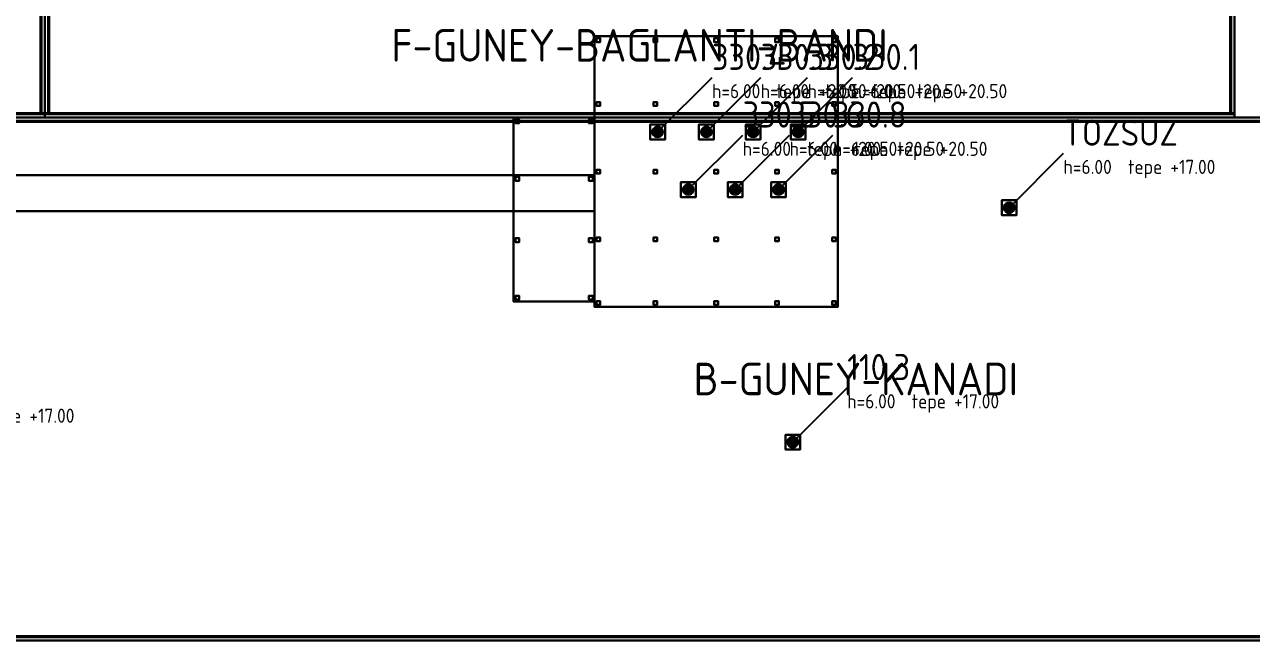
# Model space of a CAD drawing. Header units: metres. Extents: x 0 to 320, y 0 to 192.
# Drawn here: x 73.6 to 186.4, y 0 to 56.6 of the extents above; entities that cross this region are included whole.
import ezdxf
from ezdxf.enums import TextEntityAlignment as Align

# ---------------------------------------------------------------- set-up
doc = ezdxf.new("R2010")
doc.units = ezdxf.units.M
for name, color, linetype in [('00-SINIR', 8, 'Continuous'), ('05-CEPHE', 253, 'Continuous'), ('10-CATI-DOSEME', 254, 'Continuous'), ('11-PARAPET', 9, 'Continuous'), ('12-CELIK-PLATFORM', 30, 'Continuous'), ('13-KORKULUK', 31, 'Continuous'), ('16-KOPRU-BORU-HATTI', 33, 'Continuous'), ('20-BACA-110', 1, 'Continuous'), ('20-BACA-330', 210, 'Continuous'), ('20-BACA-DIGER', 12, 'Continuous'), ('30-BACA-KODU', 7, 'Continuous'), ('31-KILAVUZ-CIZGI', 8, 'Continuous')]:
    doc.layers.add(name, color=color, linetype=linetype)
doc.styles.add('ANNOT', font='isocp.shx')

# ---------------------------------------------------------------- blocks, each defined once
blk = doc.blocks.new('BACA_110_D800_H6000')
at = {"layer": '20-BACA-110'}
mesh = blk.add_polyface(dxfattribs=at)
corners = [(-0.68, -0.68), (0.68, -0.68), (0.68, 0.68), (-0.68, 0.68), (-0.68, -0.68, 0.4), (0.68, -0.68, 0.4), (0.68, 0.68, 0.4), (-0.68, 0.68, 0.4), (0.4, 0, 0.4), (0.38, 0.12, 0.4), (0.38, 0.12, 5.55), (0.4, 0, 5.55), (0.32, 0.24, 0.4), (0.32, 0.24, 5.55), (0.24, 0.32, 0.4), (0.24, 0.32, 5.55), (0.12, 0.38, 0.4), (0.12, 0.38, 5.55), (0, 0.4, 0.4), (0, 0.4, 5.55), (-0.12, 0.38, 0.4), (-0.12, 0.38, 5.55), (-0.24, 0.32, 0.4), (-0.24, 0.32, 5.55), (-0.32, 0.24, 0.4), (-0.32, 0.24, 5.55), (-0.38, 0.12, 0.4), (-0.38, 0.12, 5.55), (-0.4, 0, 0.4), (-0.4, 0, 5.55), (-0.38, -0.12, 0.4), (-0.38, -0.12, 5.55), (-0.32, -0.24, 0.4), (-0.32, -0.24, 5.55), (-0.24, -0.32, 0.4), (-0.24, -0.32, 5.55), (-0.12, -0.38, 0.4), (-0.12, -0.38, 5.55), (0, -0.4, 0.4), (0, -0.4, 5.55), (0.12, -0.38, 0.4), (0.12, -0.38, 5.55), (0.24, -0.32, 0.4), (0.24, -0.32, 5.55), (0.32, -0.24, 0.4), (0.32, -0.24, 5.55), (0.38, -0.12, 0.4), (0.38, -0.12, 5.55), (0.49, 0, 3.13), (0.46, 0.15, 3.13), (0.46, 0.15, 3.27), (0.49, 0, 3.27), (0.39, 0.29, 3.13), (0.39, 0.29, 3.27), (0.29, 0.39, 3.13), (0.29, 0.39, 3.27), (0.15, 0.46, 3.13), (0.15, 0.46, 3.27), (0, 0.49, 3.13), (0, 0.49, 3.27), (-0.15, 0.46, 3.13), (-0.15, 0.46, 3.27), (-0.29, 0.39, 3.13), (-0.29, 0.39, 3.27), (-0.39, 0.29, 3.13), (-0.39, 0.29, 3.27), (-0.46, 0.15, 3.13), (-0.46, 0.15, 3.27), (-0.49, 0, 3.13), (-0.49, 0, 3.27), (-0.46, -0.15, 3.13), (-0.46, -0.15, 3.27), (-0.39, -0.29, 3.13), (-0.39, -0.29, 3.27), (-0.29, -0.39, 3.13), (-0.29, -0.39, 3.27), (-0.15, -0.46, 3.13), (-0.15, -0.46, 3.27), (0, -0.49, 3.13), (0, -0.49, 3.27), (0.15, -0.46, 3.13), (0.15, -0.46, 3.27), (0.29, -0.39, 3.13), (0.29, -0.39, 3.27), (0.39, -0.29, 3.13), (0.39, -0.29, 3.27), (0.46, -0.15, 3.13), (0.46, -0.15, 3.27), (0.33, 0.11, 5.85), (0.35, 0, 5.85), (0.28, 0.21, 5.85), (0.21, 0.28, 5.85), (0.11, 0.33, 5.85), (0, 0.35, 5.85), (-0.11, 0.33, 5.85), (-0.21, 0.28, 5.85), (-0.28, 0.21, 5.85), (-0.33, 0.11, 5.85), (-0.35, 0, 5.85), (-0.33, -0.11, 5.85), (-0.28, -0.21, 5.85), (-0.21, -0.28, 5.85), (-0.11, -0.33, 5.85), (0, -0.35, 5.85), (0.11, -0.33, 5.85), (0.21, -0.28, 5.85), (0.28, -0.21, 5.85), (0.33, -0.11, 5.85), (0.38, 0, 5.85), (0.36, 0.12, 5.85), (0.36, 0.12, 6), (0.38, 0, 6), (0.31, 0.22, 5.85), (0.31, 0.22, 6), (0.22, 0.31, 5.85), (0.22, 0.31, 6), (0.12, 0.36, 5.85), (0.12, 0.36, 6), (0, 0.38, 5.85), (0, 0.38, 6), (-0.12, 0.36, 5.85), (-0.12, 0.36, 6), (-0.22, 0.31, 5.85), (-0.22, 0.31, 6), (-0.31, 0.22, 5.85), (-0.31, 0.22, 6), (-0.36, 0.12, 5.85), (-0.36, 0.12, 6), (-0.38, 0, 5.85), (-0.38, 0, 6), (-0.36, -0.12, 5.85), (-0.36, -0.12, 6), (-0.31, -0.22, 5.85), (-0.31, -0.22, 6), (-0.22, -0.31, 5.85), (-0.22, -0.31, 6), (-0.12, -0.36, 5.85), (-0.12, -0.36, 6), (0, -0.38, 5.85), (0, -0.38, 6), (0.12, -0.36, 5.85), (0.12, -0.36, 6), (0.22, -0.31, 5.85), (0.22, -0.31, 6), (0.31, -0.22, 5.85), (0.31, -0.22, 6), (0.36, -0.12, 5.85), (0.36, -0.12, 6)]
mesh.append_faces([[corners[k] for k in face] for face in [(0, 1, 2, 3), (4, 5, 6, 7), (0, 1, 5, 4), (1, 2, 6, 5), (2, 3, 7, 6), (3, 0, 4, 7), (8, 9, 10, 11), (9, 12, 13, 10), (12, 14, 15, 13), (14, 16, 17, 15), (16, 18, 19, 17), (18, 20, 21, 19), (20, 22, 23, 21), (22, 24, 25, 23), (24, 26, 27, 25), (26, 28, 29, 27), (28, 30, 31, 29), (30, 32, 33, 31), (32, 34, 35, 33), (34, 36, 37, 35), (36, 38, 39, 37), (38, 40, 41, 39), (40, 42, 43, 41), (42, 44, 45, 43), (44, 46, 47, 45), (46, 8, 11, 47), (8, 9, 12), (11, 10, 13), (8, 12, 14), (11, 13, 15), (8, 14, 16), (11, 15, 17), (8, 16, 18), (11, 17, 19), (8, 18, 20), (11, 19, 21), (8, 20, 22), (11, 21, 23), (8, 22, 24), (11, 23, 25), (8, 24, 26), (11, 25, 27), (8, 26, 28), (11, 27, 29), (8, 28, 30), (11, 29, 31), (8, 30, 32), (11, 31, 33), (8, 32, 34), (11, 33, 35), (8, 34, 36), (11, 35, 37), (8, 36, 38), (11, 37, 39), (8, 38, 40), (11, 39, 41), (8, 40, 42), (11, 41, 43), (8, 42, 44), (11, 43, 45), (8, 44, 46), (11, 45, 47), (48, 49, 50, 51), (49, 52, 53, 50), (52, 54, 55, 53), (54, 56, 57, 55), (56, 58, 59, 57), (58, 60, 61, 59), (60, 62, 63, 61), (62, 64, 65, 63), (64, 66, 67, 65), (66, 68, 69, 67), (68, 70, 71, 69), (70, 72, 73, 71), (72, 74, 75, 73), (74, 76, 77, 75), (76, 78, 79, 77), (78, 80, 81, 79), (80, 82, 83, 81), (82, 84, 85, 83), (84, 86, 87, 85), (86, 48, 51, 87), (11, 10, 88, 89), (10, 13, 90, 88), (13, 15, 91, 90), (15, 17, 92, 91), (17, 19, 93, 92), (19, 21, 94, 93), (21, 23, 95, 94), (23, 25, 96, 95), (25, 27, 97, 96), (27, 29, 98, 97), (29, 31, 99, 98), (31, 33, 100, 99), (33, 35, 101, 100), (35, 37, 102, 101), (37, 39, 103, 102), (39, 41, 104, 103), (41, 43, 105, 104), (43, 45, 106, 105), (45, 47, 107, 106), (47, 11, 89, 107), (108, 109, 110, 111), (109, 112, 113, 110), (112, 114, 115, 113), (114, 116, 117, 115), (116, 118, 119, 117), (118, 120, 121, 119), (120, 122, 123, 121), (122, 124, 125, 123), (124, 126, 127, 125), (126, 128, 129, 127), (128, 130, 131, 129), (130, 132, 133, 131), (132, 134, 135, 133), (134, 136, 137, 135), (136, 138, 139, 137), (138, 140, 141, 139), (140, 142, 143, 141), (142, 144, 145, 143), (144, 146, 147, 145), (146, 108, 111, 147), (108, 109, 112), (111, 110, 113), (108, 112, 114), (111, 113, 115), (108, 114, 116), (111, 115, 117), (108, 116, 118), (111, 117, 119), (108, 118, 120), (111, 119, 121), (108, 120, 122), (111, 121, 123), (108, 122, 124), (111, 123, 125), (108, 124, 126), (111, 125, 127), (108, 126, 128), (111, 127, 129), (108, 128, 130), (111, 129, 131), (108, 130, 132), (111, 131, 133), (108, 132, 134), (111, 133, 135), (108, 134, 136), (111, 135, 137), (108, 136, 138), (111, 137, 139), (108, 138, 140), (111, 139, 141), (108, 140, 142), (111, 141, 143), (108, 142, 144), (111, 143, 145), (108, 144, 146), (111, 145, 147)]])
blk = doc.blocks.new('BACA_330_D800_H6000')
at = {"layer": '20-BACA-330'}
mesh = blk.add_polyface(dxfattribs=at)
corners = [(-0.68, -0.68), (0.68, -0.68), (0.68, 0.68), (-0.68, 0.68), (-0.68, -0.68, 0.4), (0.68, -0.68, 0.4), (0.68, 0.68, 0.4), (-0.68, 0.68, 0.4), (0.4, 0, 0.4), (0.38, 0.12, 0.4), (0.38, 0.12, 5.55), (0.4, 0, 5.55), (0.32, 0.24, 0.4), (0.32, 0.24, 5.55), (0.24, 0.32, 0.4), (0.24, 0.32, 5.55), (0.12, 0.38, 0.4), (0.12, 0.38, 5.55), (0, 0.4, 0.4), (0, 0.4, 5.55), (-0.12, 0.38, 0.4), (-0.12, 0.38, 5.55), (-0.24, 0.32, 0.4), (-0.24, 0.32, 5.55), (-0.32, 0.24, 0.4), (-0.32, 0.24, 5.55), (-0.38, 0.12, 0.4), (-0.38, 0.12, 5.55), (-0.4, 0, 0.4), (-0.4, 0, 5.55), (-0.38, -0.12, 0.4), (-0.38, -0.12, 5.55), (-0.32, -0.24, 0.4), (-0.32, -0.24, 5.55), (-0.24, -0.32, 0.4), (-0.24, -0.32, 5.55), (-0.12, -0.38, 0.4), (-0.12, -0.38, 5.55), (0, -0.4, 0.4), (0, -0.4, 5.55), (0.12, -0.38, 0.4), (0.12, -0.38, 5.55), (0.24, -0.32, 0.4), (0.24, -0.32, 5.55), (0.32, -0.24, 0.4), (0.32, -0.24, 5.55), (0.38, -0.12, 0.4), (0.38, -0.12, 5.55), (0.49, 0, 3.13), (0.46, 0.15, 3.13), (0.46, 0.15, 3.27), (0.49, 0, 3.27), (0.39, 0.29, 3.13), (0.39, 0.29, 3.27), (0.29, 0.39, 3.13), (0.29, 0.39, 3.27), (0.15, 0.46, 3.13), (0.15, 0.46, 3.27), (0, 0.49, 3.13), (0, 0.49, 3.27), (-0.15, 0.46, 3.13), (-0.15, 0.46, 3.27), (-0.29, 0.39, 3.13), (-0.29, 0.39, 3.27), (-0.39, 0.29, 3.13), (-0.39, 0.29, 3.27), (-0.46, 0.15, 3.13), (-0.46, 0.15, 3.27), (-0.49, 0, 3.13), (-0.49, 0, 3.27), (-0.46, -0.15, 3.13), (-0.46, -0.15, 3.27), (-0.39, -0.29, 3.13), (-0.39, -0.29, 3.27), (-0.29, -0.39, 3.13), (-0.29, -0.39, 3.27), (-0.15, -0.46, 3.13), (-0.15, -0.46, 3.27), (0, -0.49, 3.13), (0, -0.49, 3.27), (0.15, -0.46, 3.13), (0.15, -0.46, 3.27), (0.29, -0.39, 3.13), (0.29, -0.39, 3.27), (0.39, -0.29, 3.13), (0.39, -0.29, 3.27), (0.46, -0.15, 3.13), (0.46, -0.15, 3.27), (0.33, 0.11, 5.85), (0.35, 0, 5.85), (0.28, 0.21, 5.85), (0.21, 0.28, 5.85), (0.11, 0.33, 5.85), (0, 0.35, 5.85), (-0.11, 0.33, 5.85), (-0.21, 0.28, 5.85), (-0.28, 0.21, 5.85), (-0.33, 0.11, 5.85), (-0.35, 0, 5.85), (-0.33, -0.11, 5.85), (-0.28, -0.21, 5.85), (-0.21, -0.28, 5.85), (-0.11, -0.33, 5.85), (0, -0.35, 5.85), (0.11, -0.33, 5.85), (0.21, -0.28, 5.85), (0.28, -0.21, 5.85), (0.33, -0.11, 5.85), (0.38, 0, 5.85), (0.36, 0.12, 5.85), (0.36, 0.12, 6), (0.38, 0, 6), (0.31, 0.22, 5.85), (0.31, 0.22, 6), (0.22, 0.31, 5.85), (0.22, 0.31, 6), (0.12, 0.36, 5.85), (0.12, 0.36, 6), (0, 0.38, 5.85), (0, 0.38, 6), (-0.12, 0.36, 5.85), (-0.12, 0.36, 6), (-0.22, 0.31, 5.85), (-0.22, 0.31, 6), (-0.31, 0.22, 5.85), (-0.31, 0.22, 6), (-0.36, 0.12, 5.85), (-0.36, 0.12, 6), (-0.38, 0, 5.85), (-0.38, 0, 6), (-0.36, -0.12, 5.85), (-0.36, -0.12, 6), (-0.31, -0.22, 5.85), (-0.31, -0.22, 6), (-0.22, -0.31, 5.85), (-0.22, -0.31, 6), (-0.12, -0.36, 5.85), (-0.12, -0.36, 6), (0, -0.38, 5.85), (0, -0.38, 6), (0.12, -0.36, 5.85), (0.12, -0.36, 6), (0.22, -0.31, 5.85), (0.22, -0.31, 6), (0.31, -0.22, 5.85), (0.31, -0.22, 6), (0.36, -0.12, 5.85), (0.36, -0.12, 6)]
mesh.append_faces([[corners[k] for k in face] for face in [(0, 1, 2, 3), (4, 5, 6, 7), (0, 1, 5, 4), (1, 2, 6, 5), (2, 3, 7, 6), (3, 0, 4, 7), (8, 9, 10, 11), (9, 12, 13, 10), (12, 14, 15, 13), (14, 16, 17, 15), (16, 18, 19, 17), (18, 20, 21, 19), (20, 22, 23, 21), (22, 24, 25, 23), (24, 26, 27, 25), (26, 28, 29, 27), (28, 30, 31, 29), (30, 32, 33, 31), (32, 34, 35, 33), (34, 36, 37, 35), (36, 38, 39, 37), (38, 40, 41, 39), (40, 42, 43, 41), (42, 44, 45, 43), (44, 46, 47, 45), (46, 8, 11, 47), (8, 9, 12), (11, 10, 13), (8, 12, 14), (11, 13, 15), (8, 14, 16), (11, 15, 17), (8, 16, 18), (11, 17, 19), (8, 18, 20), (11, 19, 21), (8, 20, 22), (11, 21, 23), (8, 22, 24), (11, 23, 25), (8, 24, 26), (11, 25, 27), (8, 26, 28), (11, 27, 29), (8, 28, 30), (11, 29, 31), (8, 30, 32), (11, 31, 33), (8, 32, 34), (11, 33, 35), (8, 34, 36), (11, 35, 37), (8, 36, 38), (11, 37, 39), (8, 38, 40), (11, 39, 41), (8, 40, 42), (11, 41, 43), (8, 42, 44), (11, 43, 45), (8, 44, 46), (11, 45, 47), (48, 49, 50, 51), (49, 52, 53, 50), (52, 54, 55, 53), (54, 56, 57, 55), (56, 58, 59, 57), (58, 60, 61, 59), (60, 62, 63, 61), (62, 64, 65, 63), (64, 66, 67, 65), (66, 68, 69, 67), (68, 70, 71, 69), (70, 72, 73, 71), (72, 74, 75, 73), (74, 76, 77, 75), (76, 78, 79, 77), (78, 80, 81, 79), (80, 82, 83, 81), (82, 84, 85, 83), (84, 86, 87, 85), (86, 48, 51, 87), (11, 10, 88, 89), (10, 13, 90, 88), (13, 15, 91, 90), (15, 17, 92, 91), (17, 19, 93, 92), (19, 21, 94, 93), (21, 23, 95, 94), (23, 25, 96, 95), (25, 27, 97, 96), (27, 29, 98, 97), (29, 31, 99, 98), (31, 33, 100, 99), (33, 35, 101, 100), (35, 37, 102, 101), (37, 39, 103, 102), (39, 41, 104, 103), (41, 43, 105, 104), (43, 45, 106, 105), (45, 47, 107, 106), (47, 11, 89, 107), (108, 109, 110, 111), (109, 112, 113, 110), (112, 114, 115, 113), (114, 116, 117, 115), (116, 118, 119, 117), (118, 120, 121, 119), (120, 122, 123, 121), (122, 124, 125, 123), (124, 126, 127, 125), (126, 128, 129, 127), (128, 130, 131, 129), (130, 132, 133, 131), (132, 134, 135, 133), (134, 136, 137, 135), (136, 138, 139, 137), (138, 140, 141, 139), (140, 142, 143, 141), (142, 144, 145, 143), (144, 146, 147, 145), (146, 108, 111, 147), (108, 109, 112), (111, 110, 113), (108, 112, 114), (111, 113, 115), (108, 114, 116), (111, 115, 117), (108, 116, 118), (111, 117, 119), (108, 118, 120), (111, 119, 121), (108, 120, 122), (111, 121, 123), (108, 122, 124), (111, 123, 125), (108, 124, 126), (111, 125, 127), (108, 126, 128), (111, 127, 129), (108, 128, 130), (111, 129, 131), (108, 130, 132), (111, 131, 133), (108, 132, 134), (111, 133, 135), (108, 134, 136), (111, 135, 137), (108, 136, 138), (111, 137, 139), (108, 138, 140), (111, 139, 141), (108, 140, 142), (111, 141, 143), (108, 142, 144), (111, 143, 145), (108, 144, 146), (111, 145, 147)]])
blk = doc.blocks.new('BACA_DIGER_D800_H6000')
at = {"layer": '20-BACA-DIGER'}
mesh = blk.add_polyface(dxfattribs=at)
corners = [(-0.68, -0.68), (0.68, -0.68), (0.68, 0.68), (-0.68, 0.68), (-0.68, -0.68, 0.4), (0.68, -0.68, 0.4), (0.68, 0.68, 0.4), (-0.68, 0.68, 0.4), (0.4, 0, 0.4), (0.38, 0.12, 0.4), (0.38, 0.12, 5.55), (0.4, 0, 5.55), (0.32, 0.24, 0.4), (0.32, 0.24, 5.55), (0.24, 0.32, 0.4), (0.24, 0.32, 5.55), (0.12, 0.38, 0.4), (0.12, 0.38, 5.55), (0, 0.4, 0.4), (0, 0.4, 5.55), (-0.12, 0.38, 0.4), (-0.12, 0.38, 5.55), (-0.24, 0.32, 0.4), (-0.24, 0.32, 5.55), (-0.32, 0.24, 0.4), (-0.32, 0.24, 5.55), (-0.38, 0.12, 0.4), (-0.38, 0.12, 5.55), (-0.4, 0, 0.4), (-0.4, 0, 5.55), (-0.38, -0.12, 0.4), (-0.38, -0.12, 5.55), (-0.32, -0.24, 0.4), (-0.32, -0.24, 5.55), (-0.24, -0.32, 0.4), (-0.24, -0.32, 5.55), (-0.12, -0.38, 0.4), (-0.12, -0.38, 5.55), (0, -0.4, 0.4), (0, -0.4, 5.55), (0.12, -0.38, 0.4), (0.12, -0.38, 5.55), (0.24, -0.32, 0.4), (0.24, -0.32, 5.55), (0.32, -0.24, 0.4), (0.32, -0.24, 5.55), (0.38, -0.12, 0.4), (0.38, -0.12, 5.55), (0.49, 0, 3.13), (0.46, 0.15, 3.13), (0.46, 0.15, 3.27), (0.49, 0, 3.27), (0.39, 0.29, 3.13), (0.39, 0.29, 3.27), (0.29, 0.39, 3.13), (0.29, 0.39, 3.27), (0.15, 0.46, 3.13), (0.15, 0.46, 3.27), (0, 0.49, 3.13), (0, 0.49, 3.27), (-0.15, 0.46, 3.13), (-0.15, 0.46, 3.27), (-0.29, 0.39, 3.13), (-0.29, 0.39, 3.27), (-0.39, 0.29, 3.13), (-0.39, 0.29, 3.27), (-0.46, 0.15, 3.13), (-0.46, 0.15, 3.27), (-0.49, 0, 3.13), (-0.49, 0, 3.27), (-0.46, -0.15, 3.13), (-0.46, -0.15, 3.27), (-0.39, -0.29, 3.13), (-0.39, -0.29, 3.27), (-0.29, -0.39, 3.13), (-0.29, -0.39, 3.27), (-0.15, -0.46, 3.13), (-0.15, -0.46, 3.27), (0, -0.49, 3.13), (0, -0.49, 3.27), (0.15, -0.46, 3.13), (0.15, -0.46, 3.27), (0.29, -0.39, 3.13), (0.29, -0.39, 3.27), (0.39, -0.29, 3.13), (0.39, -0.29, 3.27), (0.46, -0.15, 3.13), (0.46, -0.15, 3.27), (0.33, 0.11, 5.85), (0.35, 0, 5.85), (0.28, 0.21, 5.85), (0.21, 0.28, 5.85), (0.11, 0.33, 5.85), (0, 0.35, 5.85), (-0.11, 0.33, 5.85), (-0.21, 0.28, 5.85), (-0.28, 0.21, 5.85), (-0.33, 0.11, 5.85), (-0.35, 0, 5.85), (-0.33, -0.11, 5.85), (-0.28, -0.21, 5.85), (-0.21, -0.28, 5.85), (-0.11, -0.33, 5.85), (0, -0.35, 5.85), (0.11, -0.33, 5.85), (0.21, -0.28, 5.85), (0.28, -0.21, 5.85), (0.33, -0.11, 5.85), (0.38, 0, 5.85), (0.36, 0.12, 5.85), (0.36, 0.12, 6), (0.38, 0, 6), (0.31, 0.22, 5.85), (0.31, 0.22, 6), (0.22, 0.31, 5.85), (0.22, 0.31, 6), (0.12, 0.36, 5.85), (0.12, 0.36, 6), (0, 0.38, 5.85), (0, 0.38, 6), (-0.12, 0.36, 5.85), (-0.12, 0.36, 6), (-0.22, 0.31, 5.85), (-0.22, 0.31, 6), (-0.31, 0.22, 5.85), (-0.31, 0.22, 6), (-0.36, 0.12, 5.85), (-0.36, 0.12, 6), (-0.38, 0, 5.85), (-0.38, 0, 6), (-0.36, -0.12, 5.85), (-0.36, -0.12, 6), (-0.31, -0.22, 5.85), (-0.31, -0.22, 6), (-0.22, -0.31, 5.85), (-0.22, -0.31, 6), (-0.12, -0.36, 5.85), (-0.12, -0.36, 6), (0, -0.38, 5.85), (0, -0.38, 6), (0.12, -0.36, 5.85), (0.12, -0.36, 6), (0.22, -0.31, 5.85), (0.22, -0.31, 6), (0.31, -0.22, 5.85), (0.31, -0.22, 6), (0.36, -0.12, 5.85), (0.36, -0.12, 6)]
mesh.append_faces([[corners[k] for k in face] for face in [(0, 1, 2, 3), (4, 5, 6, 7), (0, 1, 5, 4), (1, 2, 6, 5), (2, 3, 7, 6), (3, 0, 4, 7), (8, 9, 10, 11), (9, 12, 13, 10), (12, 14, 15, 13), (14, 16, 17, 15), (16, 18, 19, 17), (18, 20, 21, 19), (20, 22, 23, 21), (22, 24, 25, 23), (24, 26, 27, 25), (26, 28, 29, 27), (28, 30, 31, 29), (30, 32, 33, 31), (32, 34, 35, 33), (34, 36, 37, 35), (36, 38, 39, 37), (38, 40, 41, 39), (40, 42, 43, 41), (42, 44, 45, 43), (44, 46, 47, 45), (46, 8, 11, 47), (8, 9, 12), (11, 10, 13), (8, 12, 14), (11, 13, 15), (8, 14, 16), (11, 15, 17), (8, 16, 18), (11, 17, 19), (8, 18, 20), (11, 19, 21), (8, 20, 22), (11, 21, 23), (8, 22, 24), (11, 23, 25), (8, 24, 26), (11, 25, 27), (8, 26, 28), (11, 27, 29), (8, 28, 30), (11, 29, 31), (8, 30, 32), (11, 31, 33), (8, 32, 34), (11, 33, 35), (8, 34, 36), (11, 35, 37), (8, 36, 38), (11, 37, 39), (8, 38, 40), (11, 39, 41), (8, 40, 42), (11, 41, 43), (8, 42, 44), (11, 43, 45), (8, 44, 46), (11, 45, 47), (48, 49, 50, 51), (49, 52, 53, 50), (52, 54, 55, 53), (54, 56, 57, 55), (56, 58, 59, 57), (58, 60, 61, 59), (60, 62, 63, 61), (62, 64, 65, 63), (64, 66, 67, 65), (66, 68, 69, 67), (68, 70, 71, 69), (70, 72, 73, 71), (72, 74, 75, 73), (74, 76, 77, 75), (76, 78, 79, 77), (78, 80, 81, 79), (80, 82, 83, 81), (82, 84, 85, 83), (84, 86, 87, 85), (86, 48, 51, 87), (11, 10, 88, 89), (10, 13, 90, 88), (13, 15, 91, 90), (15, 17, 92, 91), (17, 19, 93, 92), (19, 21, 94, 93), (21, 23, 95, 94), (23, 25, 96, 95), (25, 27, 97, 96), (27, 29, 98, 97), (29, 31, 99, 98), (31, 33, 100, 99), (33, 35, 101, 100), (35, 37, 102, 101), (37, 39, 103, 102), (39, 41, 104, 103), (41, 43, 105, 104), (43, 45, 106, 105), (45, 47, 107, 106), (47, 11, 89, 107), (108, 109, 110, 111), (109, 112, 113, 110), (112, 114, 115, 113), (114, 116, 117, 115), (116, 118, 119, 117), (118, 120, 121, 119), (120, 122, 123, 121), (122, 124, 125, 123), (124, 126, 127, 125), (126, 128, 129, 127), (128, 130, 131, 129), (130, 132, 133, 131), (132, 134, 135, 133), (134, 136, 137, 135), (136, 138, 139, 137), (138, 140, 141, 139), (140, 142, 143, 141), (142, 144, 145, 143), (144, 146, 147, 145), (146, 108, 111, 147), (108, 109, 112), (111, 110, 113), (108, 112, 114), (111, 113, 115), (108, 114, 116), (111, 115, 117), (108, 116, 118), (111, 117, 119), (108, 118, 120), (111, 119, 121), (108, 120, 122), (111, 121, 123), (108, 122, 124), (111, 123, 125), (108, 124, 126), (111, 125, 127), (108, 126, 128), (111, 127, 129), (108, 128, 130), (111, 129, 131), (108, 130, 132), (111, 131, 133), (108, 132, 134), (111, 133, 135), (108, 134, 136), (111, 135, 137), (108, 136, 138), (111, 137, 139), (108, 138, 140), (111, 139, 141), (108, 140, 142), (111, 141, 143), (108, 142, 144), (111, 143, 145), (108, 144, 146), (111, 145, 147)]])

msp = doc.modelspace()

# ---------------------------------------------------------------- linework, layer by layer
at = {"layer": '00-SINIR'}
for points in [[(0, 48.07), (75.42, 48.07), (75.42, 127.63), (0, 127.63)], [(75.42, 48.07), (184.81, 48.07), (184.81, 61.33), (75.42, 61.33)], [(0, 0), (300.01, 0), (300.01, 48.07), (0, 48.07)]]:
    msp.add_lwpolyline(points, close=True, dxfattribs=at)
at = {"layer": '13-KORKULUK'}
for p, q in [((125.97, 55.53, 14.5), (125.97, 55.53, 15.6)), ((125.97, 55.53, 14.5), (125.97, 55.53, 15.6)), ((129.17, 55.53, 14.5), (129.17, 55.53, 15.6)), ((132.36, 55.53, 14.5), (132.36, 55.53, 15.6)), ((135.56, 55.53, 14.5), (135.56, 55.53, 15.6)), ((138.76, 55.53, 14.5), (138.76, 55.53, 15.6)), ((141.95, 55.53, 14.5), (141.95, 55.53, 15.6)), ((145.15, 55.53, 14.5), (145.15, 55.53, 15.6)), ((148.35, 55.53, 14.5), (148.35, 55.53, 15.6)), ((148.35, 55.53, 14.5), (148.35, 55.53, 15.6)), ((125.97, 52.42, 14.5), (125.97, 52.42, 15.6)), ((148.35, 52.42, 14.5), (148.35, 52.42, 15.6)), ((125.97, 49.31, 14.5), (125.97, 49.31, 15.6)), ((148.35, 49.31, 14.5), (148.35, 49.31, 15.6)), ((118.51, 48.07, 14.5), (118.51, 48.07, 15.6)), ((118.51, 48.07, 14.5), (118.51, 48.07, 15.6)), ((122.24, 48.07, 14.5), (122.24, 48.07, 15.6)), ((125.97, 48.07, 14.5), (125.97, 48.07, 15.6)), ((125.97, 48.07, 14.5), (125.97, 48.07, 15.6)), ((125.97, 46.2, 14.5), (125.97, 46.2, 15.6)), ((148.35, 46.2, 14.5), (148.35, 46.2, 15.6)), ((118.51, 44.69, 14.5), (118.51, 44.69, 15.6)), ((125.97, 44.69, 14.5), (125.97, 44.69, 15.6)), ((125.97, 43.09, 14.5), (125.97, 43.09, 15.6)), ((148.35, 43.09, 14.5), (148.35, 43.09, 15.6)), ((118.51, 41.3, 14.5), (118.51, 41.3, 15.6)), ((125.97, 41.3, 14.5), (125.97, 41.3, 15.6)), ((125.97, 39.99, 14.5), (125.97, 39.99, 15.6)), ((148.35, 39.99, 14.5), (148.35, 39.99, 15.6)), ((118.51, 37.92, 14.5), (118.51, 37.92, 15.6)), ((125.97, 37.92, 14.5), (125.97, 37.92, 15.6)), ((125.97, 36.88, 14.5), (125.97, 36.88, 15.6)), ((148.35, 36.88, 14.5), (148.35, 36.88, 15.6)), ((118.51, 34.54, 14.5), (118.51, 34.54, 15.6)), ((125.97, 34.54, 14.5), (125.97, 34.54, 15.6)), ((125.97, 33.77, 14.5), (125.97, 33.77, 15.6)), ((148.35, 33.77, 14.5), (148.35, 33.77, 15.6)), ((118.51, 31.16, 14.5), (118.51, 31.16, 15.6)), ((118.51, 31.16, 14.5), (118.51, 31.16, 15.6)), ((122.24, 31.16, 14.5), (122.24, 31.16, 15.6)), ((125.97, 31.16, 14.5), (125.97, 31.16, 15.6)), ((125.97, 31.16, 14.5), (125.97, 31.16, 15.6)), ((125.97, 30.66, 14.5), (125.97, 30.66, 15.6)), ((125.97, 30.66, 14.5), (125.97, 30.66, 15.6)), ((129.17, 30.66, 14.5), (129.17, 30.66, 15.6)), ((132.36, 30.66, 14.5), (132.36, 30.66, 15.6)), ((135.56, 30.66, 14.5), (135.56, 30.66, 15.6)), ((138.76, 30.66, 14.5), (138.76, 30.66, 15.6)), ((141.95, 30.66, 14.5), (141.95, 30.66, 15.6)), ((145.15, 30.66, 14.5), (145.15, 30.66, 15.6)), ((148.35, 30.66, 14.5), (148.35, 30.66, 15.6)), ((148.35, 30.66, 14.5), (148.35, 30.66, 15.6))]:
    msp.add_line(p, q, dxfattribs=at)
for points in [[(125.97, 30.66, 15.6), (148.35, 30.66, 15.6), (148.35, 55.53, 15.6), (125.97, 55.53, 15.6), (125.97, 30.66, 15.6)], [(125.97, 30.66, 15.05), (148.35, 30.66, 15.05), (148.35, 55.53, 15.05), (125.97, 55.53, 15.05), (125.97, 30.66, 15.05)], [(118.51, 31.16, 15.6), (125.97, 31.16, 15.6), (125.97, 48.07, 15.6), (118.51, 48.07, 15.6), (118.51, 31.16, 15.6)], [(118.51, 31.16, 15.05), (125.97, 31.16, 15.05), (125.97, 48.07, 15.05), (118.51, 48.07, 15.05), (118.51, 31.16, 15.05)]]:
    msp.add_polyline3d(points, dxfattribs=at)
at = {"layer": '16-KOPRU-BORU-HATTI'}
for p, q in [((69.62, 39.45, 13), (75.88, 39.45, 15.4)), ((75.88, 39.45, 13), (82.14, 39.45, 15.4)), ((82.14, 39.45, 13), (88.4, 39.45, 15.4)), ((88.4, 39.45, 13), (94.66, 39.45, 15.4)), ((94.66, 39.45, 13), (100.92, 39.45, 15.4)), ((100.92, 39.45, 13), (107.19, 39.45, 15.4)), ((107.19, 39.45, 13), (113.45, 39.45, 15.4)), ((113.45, 39.45, 13), (119.71, 39.45, 15.4)), ((119.71, 39.45, 13), (125.97, 39.45, 15.4))]:
    msp.add_line(p, q, dxfattribs=at)
at = {"layer": '31-KILAVUZ-CIZGI'}
for points in [[(131.77, 46.74, 20.5), (131.77, 46.74, 23), (136.77, 51.74, 23)], [(136.25, 46.74, 20.5), (136.25, 46.74, 23), (141.25, 51.74, 23)], [(140.56, 46.74, 20.5), (140.56, 46.74, 23), (145.56, 51.74, 23)], [(144.7, 46.74, 20.5), (144.7, 46.74, 23), (149.7, 51.74, 23)], [(134.59, 41.44, 20.5), (134.59, 41.44, 23), (139.59, 46.44, 23)], [(138.9, 41.44, 20.5), (138.9, 41.44, 23), (143.9, 46.44, 23)], [(142.88, 41.44, 20.5), (142.88, 41.44, 23), (147.88, 46.44, 23)], [(164.09, 39.78, 17), (164.09, 39.78, 19.5), (169.09, 44.78, 19.5)], [(144.2, 18.23, 17), (144.2, 18.23, 19.5), (149.2, 23.23, 19.5)]]:
    msp.add_polyline3d(points, dxfattribs=at)

# ---------------------------------------------------------------- block references
at = {"layer": '20-BACA-110'}
msp.add_blockref('BACA_110_D800_H6000', (144.2, 18.23, 11), dxfattribs=at)
at = {"layer": '20-BACA-330'}
for p in [(131.77, 46.74, 14.5), (136.25, 46.74, 14.5), (140.56, 46.74, 14.5), (144.7, 46.74, 14.5), (134.59, 41.44, 14.5), (138.9, 41.44, 14.5), (142.88, 41.44, 14.5)]:
    msp.add_blockref('BACA_330_D800_H6000', p, dxfattribs=at)
at = {"layer": '20-BACA-DIGER'}
msp.add_blockref('BACA_DIGER_D800_H6000', (164.09, 39.78, 11), dxfattribs=at)

# ---------------------------------------------------------------- texts
at = {"layer": '30-BACA-KODU', "color": 8, "style": 'ANNOT'}
for s, p in [('F-GUNEY-BAGLANTI-BANDI', (130.11, 54.7, 15.2)), ('B-GUNEY-KANADI', (150, 24.03, 11.2))]:
    msp.add_text(s, height=3, dxfattribs=at).set_placement(p, align=Align.MIDDLE_CENTER)
at = {"layer": '30-BACA-KODU', "color": 210, "style": 'ANNOT'}
for s, p in [('330.4', (136.77, 52.44, 23)), ('330.3', (141.25, 52.44, 23)), ('330.2', (145.56, 52.44, 23)), ('330.1', (149.7, 52.44, 23)), ('330.5', (139.59, 47.14, 23)), ('330.6', (143.9, 47.14, 23)), ('330.8', (147.88, 47.14, 23))]:
    msp.add_text(s, height=2.4, dxfattribs=at).set_placement(p)
at = {"layer": '30-BACA-KODU', "color": 8, "style": 'ANNOT'}
for s, p in [('h=6.00  tepe +20.50', (136.77, 49.84, 23)), ('h=6.00  tepe +20.50', (141.25, 49.84, 23)), ('h=6.00  tepe +20.50', (145.56, 49.84, 23)), ('h=6.00  tepe +20.50', (149.7, 49.84, 23)), ('h=6.00  tepe +20.50', (139.59, 44.54, 23)), ('h=6.00  tepe +20.50', (143.9, 44.54, 23)), ('h=6.00  tepe +20.50', (147.88, 44.54, 23)), ('h=6.00  tepe +17.00', (169.09, 42.88, 19.5)), ('h=6.00  tepe +17.00', (149.2, 21.33, 19.5)), ('h=6.00  tepe +17.00', (64.17, 20.01, 19.5))]:
    msp.add_text(s, height=1.3, dxfattribs=at).set_placement(p)
at = {"layer": '30-BACA-KODU', "color": 12, "style": 'ANNOT'}
msp.add_text('TOZSUZ', height=2.4, dxfattribs=at).set_placement((169.09, 45.48, 19.5))
at = {"layer": '30-BACA-KODU', "color": 1, "style": 'ANNOT'}
msp.add_text('110.3', height=2.4, dxfattribs=at).set_placement((149.2, 23.93, 19.5))

# ---------------------------------------------------------------- meshes
at = {"layer": '05-CEPHE'}
mesh = msp.add_polyface(dxfattribs=at)
corners = [(0, 48.07), (75.42, 48.07), (75.42, 48.47), (0, 48.47), (0, 48.07, 11.6), (75.42, 48.07, 11.6), (75.42, 48.47, 11.6), (0, 48.47, 11.6), (0, 127.23), (75.42, 127.23), (75.42, 127.63), (0, 127.63), (0, 127.23, 11.6), (75.42, 127.23, 11.6), (75.42, 127.63, 11.6), (0, 127.63, 11.6), (0.4, 48.47), (0.4, 127.23), (0.4, 48.47, 11.6), (0.4, 127.23, 11.6), (75.02, 48.47), (75.02, 127.23), (75.02, 48.47, 11.6), (75.02, 127.23, 11.6)]
mesh.append_faces([[corners[k] for k in face] for face in [(0, 1, 2, 3), (4, 5, 6, 7), (0, 1, 5, 4), (1, 2, 6, 5), (2, 3, 7, 6), (3, 0, 4, 7), (8, 9, 10, 11), (12, 13, 14, 15), (8, 9, 13, 12), (9, 10, 14, 13), (10, 11, 15, 14), (11, 8, 12, 15), (3, 16, 17, 8), (7, 18, 19, 12), (3, 16, 18, 7), (16, 17, 19, 18), (17, 8, 12, 19), (8, 3, 7, 12), (20, 2, 9, 21), (22, 6, 13, 23), (20, 2, 6, 22), (2, 9, 13, 6), (9, 21, 23, 13), (21, 20, 22, 23)]])
mesh = msp.add_polyface(dxfattribs=at)
corners = [(75.42, 48.07), (184.81, 48.07), (184.81, 48.47), (75.42, 48.47), (75.42, 48.07, 14.6), (184.81, 48.07, 14.6), (184.81, 48.47, 14.6), (75.42, 48.47, 14.6), (75.42, 60.93), (184.81, 60.93), (184.81, 61.33), (75.42, 61.33), (75.42, 60.93, 14.6), (184.81, 60.93, 14.6), (184.81, 61.33, 14.6), (75.42, 61.33, 14.6), (75.82, 48.47), (75.82, 60.93), (75.82, 48.47, 14.6), (75.82, 60.93, 14.6), (184.41, 48.47), (184.41, 60.93), (184.41, 48.47, 14.6), (184.41, 60.93, 14.6)]
mesh.append_faces([[corners[k] for k in face] for face in [(0, 1, 2, 3), (4, 5, 6, 7), (0, 1, 5, 4), (1, 2, 6, 5), (2, 3, 7, 6), (3, 0, 4, 7), (8, 9, 10, 11), (12, 13, 14, 15), (8, 9, 13, 12), (9, 10, 14, 13), (10, 11, 15, 14), (11, 8, 12, 15), (3, 16, 17, 8), (7, 18, 19, 12), (3, 16, 18, 7), (16, 17, 19, 18), (17, 8, 12, 19), (8, 3, 7, 12), (20, 2, 9, 21), (22, 6, 13, 23), (20, 2, 6, 22), (2, 9, 13, 6), (9, 21, 23, 13), (21, 20, 22, 23)]])
mesh = msp.add_polyface(dxfattribs=at)
corners = [(0, 0), (300.01, 0), (300.01, 0.4), (0, 0.4), (0, 0, 10.6), (300.01, 0, 10.6), (300.01, 0.4, 10.6), (0, 0.4, 10.6), (0, 47.67), (300.01, 47.67), (300.01, 48.07), (0, 48.07), (0, 47.67, 10.6), (300.01, 47.67, 10.6), (300.01, 48.07, 10.6), (0, 48.07, 10.6), (0.4, 0.4), (0.4, 47.67), (0.4, 0.4, 10.6), (0.4, 47.67, 10.6), (299.61, 0.4), (299.61, 47.67), (299.61, 0.4, 10.6), (299.61, 47.67, 10.6)]
mesh.append_faces([[corners[k] for k in face] for face in [(0, 1, 2, 3), (4, 5, 6, 7), (0, 1, 5, 4), (1, 2, 6, 5), (2, 3, 7, 6), (3, 0, 4, 7), (8, 9, 10, 11), (12, 13, 14, 15), (8, 9, 13, 12), (9, 10, 14, 13), (10, 11, 15, 14), (11, 8, 12, 15), (3, 16, 17, 8), (7, 18, 19, 12), (3, 16, 18, 7), (16, 17, 19, 18), (17, 8, 12, 19), (8, 3, 7, 12), (20, 2, 9, 21), (22, 6, 13, 23), (20, 2, 6, 22), (2, 9, 13, 6), (9, 21, 23, 13), (21, 20, 22, 23)]])
at = {"layer": '10-CATI-DOSEME'}
mesh = msp.add_polyface(dxfattribs=at)
corners = [(0, 48.07, 11.6), (75.42, 48.07, 11.6), (75.42, 127.63, 11.6), (0, 127.63, 11.6), (0, 48.07, 12), (75.42, 48.07, 12), (75.42, 127.63, 12), (0, 127.63, 12)]
mesh.append_faces([[corners[k] for k in face] for face in [(0, 1, 2, 3), (4, 5, 6, 7), (0, 1, 5, 4), (1, 2, 6, 5), (2, 3, 7, 6), (3, 0, 4, 7)]])
mesh = msp.add_polyface(dxfattribs=at)
corners = [(75.42, 48.07, 14.6), (184.81, 48.07, 14.6), (184.81, 61.33, 14.6), (75.42, 61.33, 14.6), (75.42, 48.07, 15), (184.81, 48.07, 15), (184.81, 61.33, 15), (75.42, 61.33, 15)]
mesh.append_faces([[corners[k] for k in face] for face in [(0, 1, 2, 3), (4, 5, 6, 7), (0, 1, 5, 4), (1, 2, 6, 5), (2, 3, 7, 6), (3, 0, 4, 7)]])
mesh = msp.add_polyface(dxfattribs=at)
corners = [(0, 0, 10.6), (300.01, 0, 10.6), (300.01, 48.07, 10.6), (0, 48.07, 10.6), (0, 0, 11), (300.01, 0, 11), (300.01, 48.07, 11), (0, 48.07, 11)]
mesh.append_faces([[corners[k] for k in face] for face in [(0, 1, 2, 3), (4, 5, 6, 7), (0, 1, 5, 4), (1, 2, 6, 5), (2, 3, 7, 6), (3, 0, 4, 7)]])
at = {"layer": '11-PARAPET'}
mesh = msp.add_polyface(dxfattribs=at)
corners = [(0, 48.07, 12), (75.42, 48.07, 12), (75.42, 48.37, 12), (0, 48.37, 12), (0, 48.07, 13), (75.42, 48.07, 13), (75.42, 48.37, 13), (0, 48.37, 13), (0, 127.33, 12), (75.42, 127.33, 12), (75.42, 127.63, 12), (0, 127.63, 12), (0, 127.33, 13), (75.42, 127.33, 13), (75.42, 127.63, 13), (0, 127.63, 13), (0.3, 48.37, 12), (0.3, 127.33, 12), (0.3, 48.37, 13), (0.3, 127.33, 13), (75.12, 48.37, 12), (75.12, 127.33, 12), (75.12, 48.37, 13), (75.12, 127.33, 13)]
mesh.append_faces([[corners[k] for k in face] for face in [(0, 1, 2, 3), (4, 5, 6, 7), (0, 1, 5, 4), (1, 2, 6, 5), (2, 3, 7, 6), (3, 0, 4, 7), (8, 9, 10, 11), (12, 13, 14, 15), (8, 9, 13, 12), (9, 10, 14, 13), (10, 11, 15, 14), (11, 8, 12, 15), (3, 16, 17, 8), (7, 18, 19, 12), (3, 16, 18, 7), (16, 17, 19, 18), (17, 8, 12, 19), (8, 3, 7, 12), (20, 2, 9, 21), (22, 6, 13, 23), (20, 2, 6, 22), (2, 9, 13, 6), (9, 21, 23, 13), (21, 20, 22, 23)]])
mesh = msp.add_polyface(dxfattribs=at)
corners = [(75.42, 48.07, 15), (184.81, 48.07, 15), (184.81, 48.37, 15), (75.42, 48.37, 15), (75.42, 48.07, 16), (184.81, 48.07, 16), (184.81, 48.37, 16), (75.42, 48.37, 16), (75.42, 61.03, 15), (184.81, 61.03, 15), (184.81, 61.33, 15), (75.42, 61.33, 15), (75.42, 61.03, 16), (184.81, 61.03, 16), (184.81, 61.33, 16), (75.42, 61.33, 16), (75.72, 48.37, 15), (75.72, 61.03, 15), (75.72, 48.37, 16), (75.72, 61.03, 16), (184.51, 48.37, 15), (184.51, 61.03, 15), (184.51, 48.37, 16), (184.51, 61.03, 16)]
mesh.append_faces([[corners[k] for k in face] for face in [(0, 1, 2, 3), (4, 5, 6, 7), (0, 1, 5, 4), (1, 2, 6, 5), (2, 3, 7, 6), (3, 0, 4, 7), (8, 9, 10, 11), (12, 13, 14, 15), (8, 9, 13, 12), (9, 10, 14, 13), (10, 11, 15, 14), (11, 8, 12, 15), (3, 16, 17, 8), (7, 18, 19, 12), (3, 16, 18, 7), (16, 17, 19, 18), (17, 8, 12, 19), (8, 3, 7, 12), (20, 2, 9, 21), (22, 6, 13, 23), (20, 2, 6, 22), (2, 9, 13, 6), (9, 21, 23, 13), (21, 20, 22, 23)]])
mesh = msp.add_polyface(dxfattribs=at)
corners = [(0, 0, 11), (300.01, 0, 11), (300.01, 0.3, 11), (0, 0.3, 11), (0, 0, 12), (300.01, 0, 12), (300.01, 0.3, 12), (0, 0.3, 12), (0, 47.77, 11), (300.01, 47.77, 11), (300.01, 48.07, 11), (0, 48.07, 11), (0, 47.77, 12), (300.01, 47.77, 12), (300.01, 48.07, 12), (0, 48.07, 12), (0.3, 0.3, 11), (0.3, 47.77, 11), (0.3, 0.3, 12), (0.3, 47.77, 12), (299.71, 0.3, 11), (299.71, 47.77, 11), (299.71, 0.3, 12), (299.71, 47.77, 12)]
mesh.append_faces([[corners[k] for k in face] for face in [(0, 1, 2, 3), (4, 5, 6, 7), (0, 1, 5, 4), (1, 2, 6, 5), (2, 3, 7, 6), (3, 0, 4, 7), (8, 9, 10, 11), (12, 13, 14, 15), (8, 9, 13, 12), (9, 10, 14, 13), (10, 11, 15, 14), (11, 8, 12, 15), (3, 16, 17, 8), (7, 18, 19, 12), (3, 16, 18, 7), (16, 17, 19, 18), (17, 8, 12, 19), (8, 3, 7, 12), (20, 2, 9, 21), (22, 6, 13, 23), (20, 2, 6, 22), (2, 9, 13, 6), (9, 21, 23, 13), (21, 20, 22, 23)]])
at = {"layer": '12-CELIK-PLATFORM'}
mesh = msp.add_polyface(dxfattribs=at)
corners = [(125.97, 30.66, 14.25), (148.35, 30.66, 14.25), (148.35, 55.53, 14.25), (125.97, 55.53, 14.25), (125.97, 30.66, 14.5), (148.35, 30.66, 14.5), (148.35, 55.53, 14.5), (125.97, 55.53, 14.5), (126.15, 30.84, 11), (126.5, 30.84, 11), (126.5, 31.19, 11), (126.15, 31.19, 11), (126.15, 30.84, 14.25), (126.5, 30.84, 14.25), (126.5, 31.19, 14.25), (126.15, 31.19, 14.25), (126.15, 36.7, 11), (126.5, 36.7, 11), (126.5, 37.05, 11), (126.15, 37.05, 11), (126.15, 36.7, 14.25), (126.5, 36.7, 14.25), (126.5, 37.05, 14.25), (126.15, 37.05, 14.25), (126.15, 42.92, 11), (126.5, 42.92, 11), (126.5, 43.27, 11), (126.15, 43.27, 11), (126.15, 42.92, 14.25), (126.5, 42.92, 14.25), (126.5, 43.27, 14.25), (126.15, 43.27, 14.25), (126.15, 49.14, 11), (126.5, 49.14, 11), (126.5, 49.49, 11), (126.15, 49.49, 11), (126.15, 49.14, 14.25), (126.5, 49.14, 14.25), (126.5, 49.49, 14.25), (126.15, 49.49, 14.25), (126.15, 55, 11), (126.5, 55, 11), (126.5, 55.35, 11), (126.15, 55.35, 11), (126.15, 55, 14.25), (126.5, 55, 14.25), (126.5, 55.35, 14.25), (126.15, 55.35, 14.25), (131.39, 30.84, 11), (131.74, 30.84, 11), (131.74, 31.19, 11), (131.39, 31.19, 11), (131.39, 30.84, 14.25), (131.74, 30.84, 14.25), (131.74, 31.19, 14.25), (131.39, 31.19, 14.25), (131.39, 36.7, 11), (131.74, 36.7, 11), (131.74, 37.05, 11), (131.39, 37.05, 11), (131.39, 36.7, 14.25), (131.74, 36.7, 14.25), (131.74, 37.05, 14.25), (131.39, 37.05, 14.25), (131.39, 42.92, 11), (131.74, 42.92, 11), (131.74, 43.27, 11), (131.39, 43.27, 11), (131.39, 42.92, 14.25), (131.74, 42.92, 14.25), (131.74, 43.27, 14.25), (131.39, 43.27, 14.25), (131.39, 49.14, 11), (131.74, 49.14, 11), (131.74, 49.49, 11), (131.39, 49.49, 11), (131.39, 49.14, 14.25), (131.74, 49.14, 14.25), (131.74, 49.49, 14.25), (131.39, 49.49, 14.25), (131.39, 55, 11), (131.74, 55, 11), (131.74, 55.35, 11), (131.39, 55.35, 11), (131.39, 55, 14.25), (131.74, 55, 14.25), (131.74, 55.35, 14.25), (131.39, 55.35, 14.25), (136.98, 30.84, 11), (137.33, 30.84, 11), (137.33, 31.19, 11), (136.98, 31.19, 11), (136.98, 30.84, 14.25), (137.33, 30.84, 14.25), (137.33, 31.19, 14.25), (136.98, 31.19, 14.25), (136.98, 36.7, 11), (137.33, 36.7, 11), (137.33, 37.05, 11), (136.98, 37.05, 11), (136.98, 36.7, 14.25), (137.33, 36.7, 14.25), (137.33, 37.05, 14.25), (136.98, 37.05, 14.25), (136.98, 42.92, 11), (137.33, 42.92, 11), (137.33, 43.27, 11), (136.98, 43.27, 11), (136.98, 42.92, 14.25), (137.33, 42.92, 14.25), (137.33, 43.27, 14.25), (136.98, 43.27, 14.25), (136.98, 49.14, 11), (137.33, 49.14, 11), (137.33, 49.49, 11), (136.98, 49.49, 11), (136.98, 49.14, 14.25), (137.33, 49.14, 14.25), (137.33, 49.49, 14.25), (136.98, 49.49, 14.25), (136.98, 55, 11), (137.33, 55, 11), (137.33, 55.35, 11), (136.98, 55.35, 11), (136.98, 55, 14.25), (137.33, 55, 14.25), (137.33, 55.35, 14.25), (136.98, 55.35, 14.25), (142.58, 30.84, 11), (142.93, 30.84, 11), (142.93, 31.19, 11), (142.58, 31.19, 11), (142.58, 30.84, 14.25), (142.93, 30.84, 14.25), (142.93, 31.19, 14.25), (142.58, 31.19, 14.25), (142.58, 36.7, 11), (142.93, 36.7, 11), (142.93, 37.05, 11), (142.58, 37.05, 11), (142.58, 36.7, 14.25), (142.93, 36.7, 14.25), (142.93, 37.05, 14.25), (142.58, 37.05, 14.25), (142.58, 42.92, 11), (142.93, 42.92, 11), (142.93, 43.27, 11), (142.58, 43.27, 11), (142.58, 42.92, 14.25), (142.93, 42.92, 14.25), (142.93, 43.27, 14.25), (142.58, 43.27, 14.25), (142.58, 49.14, 11), (142.93, 49.14, 11), (142.93, 49.49, 11), (142.58, 49.49, 11), (142.58, 49.14, 14.25), (142.93, 49.14, 14.25), (142.93, 49.49, 14.25), (142.58, 49.49, 14.25), (142.58, 55, 11), (142.93, 55, 11), (142.93, 55.35, 11), (142.58, 55.35, 11), (142.58, 55, 14.25), (142.93, 55, 14.25), (142.93, 55.35, 14.25), (142.58, 55.35, 14.25), (147.82, 30.84, 11), (148.17, 30.84, 11), (148.17, 31.19, 11), (147.82, 31.19, 11), (147.82, 30.84, 14.25), (148.17, 30.84, 14.25), (148.17, 31.19, 14.25), (147.82, 31.19, 14.25), (147.82, 36.7, 11), (148.17, 36.7, 11), (148.17, 37.05, 11), (147.82, 37.05, 11), (147.82, 36.7, 14.25), (148.17, 36.7, 14.25), (148.17, 37.05, 14.25), (147.82, 37.05, 14.25), (147.82, 42.92, 11), (148.17, 42.92, 11), (148.17, 43.27, 11), (147.82, 43.27, 11), (147.82, 42.92, 14.25), (148.17, 42.92, 14.25), (148.17, 43.27, 14.25), (147.82, 43.27, 14.25), (147.82, 49.14, 11), (148.17, 49.14, 11), (148.17, 49.49, 11), (147.82, 49.49, 11), (147.82, 49.14, 14.25), (148.17, 49.14, 14.25), (148.17, 49.49, 14.25), (147.82, 49.49, 14.25), (147.82, 55, 11), (148.17, 55, 11), (148.17, 55.35, 11), (147.82, 55.35, 11), (147.82, 55, 14.25), (148.17, 55, 14.25), (148.17, 55.35, 14.25), (147.82, 55.35, 14.25)]
mesh.append_faces([[corners[k] for k in face] for face in [(0, 1, 2, 3), (4, 5, 6, 7), (0, 1, 5, 4), (1, 2, 6, 5), (2, 3, 7, 6), (3, 0, 4, 7), (8, 9, 10, 11), (12, 13, 14, 15), (8, 9, 13, 12), (9, 10, 14, 13), (10, 11, 15, 14), (11, 8, 12, 15), (16, 17, 18, 19), (20, 21, 22, 23), (16, 17, 21, 20), (17, 18, 22, 21), (18, 19, 23, 22), (19, 16, 20, 23), (24, 25, 26, 27), (28, 29, 30, 31), (24, 25, 29, 28), (25, 26, 30, 29), (26, 27, 31, 30), (27, 24, 28, 31), (32, 33, 34, 35), (36, 37, 38, 39), (32, 33, 37, 36), (33, 34, 38, 37), (34, 35, 39, 38), (35, 32, 36, 39), (40, 41, 42, 43), (44, 45, 46, 47), (40, 41, 45, 44), (41, 42, 46, 45), (42, 43, 47, 46), (43, 40, 44, 47), (48, 49, 50, 51), (52, 53, 54, 55), (48, 49, 53, 52), (49, 50, 54, 53), (50, 51, 55, 54), (51, 48, 52, 55), (56, 57, 58, 59), (60, 61, 62, 63), (56, 57, 61, 60), (57, 58, 62, 61), (58, 59, 63, 62), (59, 56, 60, 63), (64, 65, 66, 67), (68, 69, 70, 71), (64, 65, 69, 68), (65, 66, 70, 69), (66, 67, 71, 70), (67, 64, 68, 71), (72, 73, 74, 75), (76, 77, 78, 79), (72, 73, 77, 76), (73, 74, 78, 77), (74, 75, 79, 78), (75, 72, 76, 79), (80, 81, 82, 83), (84, 85, 86, 87), (80, 81, 85, 84), (81, 82, 86, 85), (82, 83, 87, 86), (83, 80, 84, 87), (88, 89, 90, 91), (92, 93, 94, 95), (88, 89, 93, 92), (89, 90, 94, 93), (90, 91, 95, 94), (91, 88, 92, 95), (96, 97, 98, 99), (100, 101, 102, 103), (96, 97, 101, 100), (97, 98, 102, 101), (98, 99, 103, 102), (99, 96, 100, 103), (104, 105, 106, 107), (108, 109, 110, 111), (104, 105, 109, 108), (105, 106, 110, 109), (106, 107, 111, 110), (107, 104, 108, 111), (112, 113, 114, 115), (116, 117, 118, 119), (112, 113, 117, 116), (113, 114, 118, 117), (114, 115, 119, 118), (115, 112, 116, 119), (120, 121, 122, 123), (124, 125, 126, 127), (120, 121, 125, 124), (121, 122, 126, 125), (122, 123, 127, 126), (123, 120, 124, 127), (128, 129, 130, 131), (132, 133, 134, 135), (128, 129, 133, 132), (129, 130, 134, 133), (130, 131, 135, 134), (131, 128, 132, 135), (136, 137, 138, 139), (140, 141, 142, 143), (136, 137, 141, 140), (137, 138, 142, 141), (138, 139, 143, 142), (139, 136, 140, 143), (144, 145, 146, 147), (148, 149, 150, 151), (144, 145, 149, 148), (145, 146, 150, 149), (146, 147, 151, 150), (147, 144, 148, 151), (152, 153, 154, 155), (156, 157, 158, 159), (152, 153, 157, 156), (153, 154, 158, 157), (154, 155, 159, 158), (155, 152, 156, 159), (160, 161, 162, 163), (164, 165, 166, 167), (160, 161, 165, 164), (161, 162, 166, 165), (162, 163, 167, 166), (163, 160, 164, 167), (168, 169, 170, 171), (172, 173, 174, 175), (168, 169, 173, 172), (169, 170, 174, 173), (170, 171, 175, 174), (171, 168, 172, 175), (176, 177, 178, 179), (180, 181, 182, 183), (176, 177, 181, 180), (177, 178, 182, 181), (178, 179, 183, 182), (179, 176, 180, 183), (184, 185, 186, 187), (188, 189, 190, 191), (184, 185, 189, 188), (185, 186, 190, 189), (186, 187, 191, 190), (187, 184, 188, 191), (192, 193, 194, 195), (196, 197, 198, 199), (192, 193, 197, 196), (193, 194, 198, 197), (194, 195, 199, 198), (195, 192, 196, 199), (200, 201, 202, 203), (204, 205, 206, 207), (200, 201, 205, 204), (201, 202, 206, 205), (202, 203, 207, 206), (203, 200, 204, 207)]])
mesh = msp.add_polyface(dxfattribs=at)
corners = [(118.51, 31.16, 14.25), (125.97, 31.16, 14.25), (125.97, 48.07, 14.25), (118.51, 48.07, 14.25), (118.51, 31.16, 14.5), (125.97, 31.16, 14.5), (125.97, 48.07, 14.5), (118.51, 48.07, 14.5), (118.69, 31.34), (119.04, 31.34), (119.04, 31.69), (118.69, 31.69), (118.69, 31.34, 14.25), (119.04, 31.34, 14.25), (119.04, 31.69, 14.25), (118.69, 31.69, 14.25), (118.69, 36.62), (119.04, 36.62), (119.04, 36.97), (118.69, 36.97), (118.69, 36.62, 14.25), (119.04, 36.62, 14.25), (119.04, 36.97, 14.25), (118.69, 36.97, 14.25), (118.69, 42.26), (119.04, 42.26), (119.04, 42.61), (118.69, 42.61), (118.69, 42.26, 14.25), (119.04, 42.26, 14.25), (119.04, 42.61, 14.25), (118.69, 42.61, 14.25), (118.69, 47.54), (119.04, 47.54), (119.04, 47.89), (118.69, 47.89), (118.69, 47.54, 14.25), (119.04, 47.54, 14.25), (119.04, 47.89, 14.25), (118.69, 47.89, 14.25), (125.45, 31.34), (125.8, 31.34), (125.8, 31.69), (125.45, 31.69), (125.45, 31.34, 14.25), (125.8, 31.34, 14.25), (125.8, 31.69, 14.25), (125.45, 31.69, 14.25), (125.45, 36.62), (125.8, 36.62), (125.8, 36.97), (125.45, 36.97), (125.45, 36.62, 14.25), (125.8, 36.62, 14.25), (125.8, 36.97, 14.25), (125.45, 36.97, 14.25), (125.45, 42.26), (125.8, 42.26), (125.8, 42.61), (125.45, 42.61), (125.45, 42.26, 14.25), (125.8, 42.26, 14.25), (125.8, 42.61, 14.25), (125.45, 42.61, 14.25), (125.45, 47.54), (125.8, 47.54), (125.8, 47.89), (125.45, 47.89), (125.45, 47.54, 14.25), (125.8, 47.54, 14.25), (125.8, 47.89, 14.25), (125.45, 47.89, 14.25)]
mesh.append_faces([[corners[k] for k in face] for face in [(0, 1, 2, 3), (4, 5, 6, 7), (0, 1, 5, 4), (1, 2, 6, 5), (2, 3, 7, 6), (3, 0, 4, 7), (8, 9, 10, 11), (12, 13, 14, 15), (8, 9, 13, 12), (9, 10, 14, 13), (10, 11, 15, 14), (11, 8, 12, 15), (16, 17, 18, 19), (20, 21, 22, 23), (16, 17, 21, 20), (17, 18, 22, 21), (18, 19, 23, 22), (19, 16, 20, 23), (24, 25, 26, 27), (28, 29, 30, 31), (24, 25, 29, 28), (25, 26, 30, 29), (26, 27, 31, 30), (27, 24, 28, 31), (32, 33, 34, 35), (36, 37, 38, 39), (32, 33, 37, 36), (33, 34, 38, 37), (34, 35, 39, 38), (35, 32, 36, 39), (40, 41, 42, 43), (44, 45, 46, 47), (40, 41, 45, 44), (41, 42, 46, 45), (42, 43, 47, 46), (43, 40, 44, 47), (48, 49, 50, 51), (52, 53, 54, 55), (48, 49, 53, 52), (49, 50, 54, 53), (50, 51, 55, 54), (51, 48, 52, 55), (56, 57, 58, 59), (60, 61, 62, 63), (56, 57, 61, 60), (57, 58, 62, 61), (58, 59, 63, 62), (59, 56, 60, 63), (64, 65, 66, 67), (68, 69, 70, 71), (64, 65, 69, 68), (65, 66, 70, 69), (66, 67, 71, 70), (67, 64, 68, 71)]])
at = {"layer": '16-KOPRU-BORU-HATTI'}
mesh = msp.add_polyface(dxfattribs=at)
corners = [(69.62, 39.45, 13), (125.97, 39.45, 13), (125.97, 42.76, 13), (69.62, 42.76, 13), (69.62, 39.45, 15.4), (125.97, 39.45, 15.4), (125.97, 42.76, 15.4), (69.62, 42.76, 15.4)]
mesh.append_faces([[corners[k] for k in face] for face in [(0, 1, 2, 3), (4, 5, 6, 7), (0, 1, 5, 4), (1, 2, 6, 5), (2, 3, 7, 6), (3, 0, 4, 7)]])

doc.saveas('drawing.dxf')
